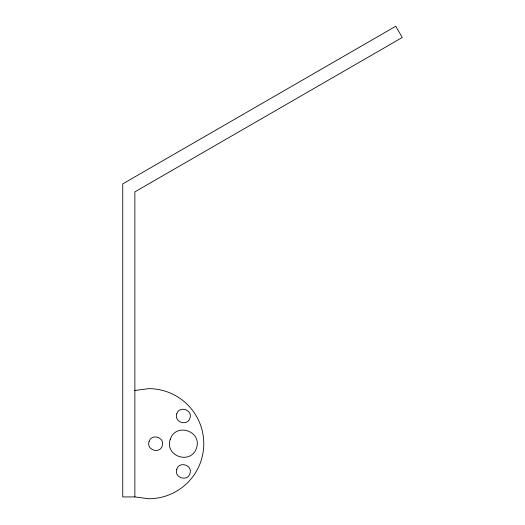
<?xml version="1.0" encoding="UTF-8"?>
<svg xmlns="http://www.w3.org/2000/svg" width="525" height="525" viewBox="0 0 525 525"><rect width="100%" height="100%" fill="white"/><g stroke="black" fill="none" stroke-linecap="round" stroke-linejoin="round"><path stroke-width="0.79" d="M134.866 390.475L148.726 388.651A55.053 55.053 0 0 1 203.779 443.697A55.053 55.053 0 0 1 148.726 498.75L134.866 496.926L122.745 496.926L122.745 183.875L395.758 26.25L402.255 37.498L134.866 191.874L134.866 496.926M149.067 441.558C146.042 449.918 159.784 454.381 162.245 445.843C165.27 437.483 151.528 433.02 149.067 441.558M170.192 439.418C164.548 456.468 191.087 465.091 196.547 447.983C202.191 430.933 175.652 422.31 170.192 439.418M176.781 413.844C173.755 422.205 187.497 426.667 189.958 418.13C192.983 409.769 179.242 405.307 176.781 413.844M176.781 469.271C173.755 477.632 187.497 482.094 189.958 473.557C192.983 465.196 179.242 460.733 176.781 469.271"/></g></svg>
